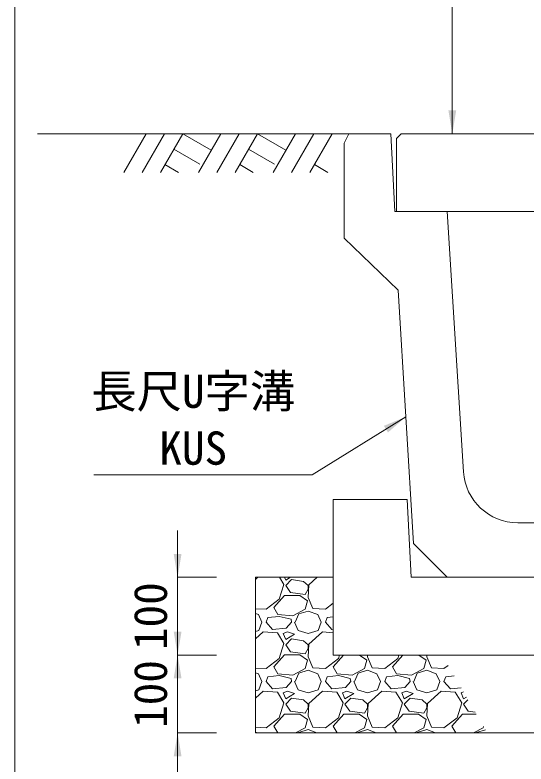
# Model space of a CAD drawing. Units: millimetres at full size, sheet at 1:40. Extents: x 206103 to 244503, y 883348 to 903496.
# Drawn here: x 215303 to 215960, y 887608 to 888571 of the extents above; entities that cross this region are included whole.
import ezdxf
from ezdxf.enums import TextEntityAlignment as Align

# ---------------------------------------------------------------- set-up
doc = ezdxf.new("R2010")
doc.units = ezdxf.units.MM
doc.header["$LTSCALE"] = 40
for name, color, linetype, lineweight in [('0_2', 7, 'Continuous', 20), ('図枠', 5, 'Continuous', 13), ('基礎ブロック', 2, 'Continuous', 13), ('基礎材', 7, 'Continuous', 15), ('寸法線', 7, 'Continuous', 13), ('引出線', 4, 'Continuous', 13), ('本体', 2, 'Continuous', 13), ('ﾊｯﾁﾝｸﾞ', 7, 'Continuous', 5)]:
    doc.layers.add(name, color=color, linetype=linetype, lineweight=lineweight)
doc.styles.add('ＭＳ ゴシック', font='')
doc.styles.get('ＭＳ ゴシック').set_extended_font_data('MS Gothic')

# ---------------------------------------------------------------- blocks, each defined once
blk = doc.blocks.new('filled_arrow')
at = {"color": 0, "linetype": 'Continuous', "lineweight": -2}
blk.add_solid([(7.5, 1.25), (0, 0), (7.5, -1.25)], dxfattribs=at)

msp = doc.modelspace()

# ---------------------------------------------------------------- linework, layer by layer
at = {"layer": '0_2'}
msp.add_line((215732.16, 888418.33), (215332.16, 888418.33), dxfattribs=at)
at = {"layer": '図枠'}
msp.add_line((215303.21, 903148.33), (215303.21, 883448.33), dxfattribs=at)
at = {"layer": '基礎ブロック'}
for p, q in [((215807.21, 887948.33), (215712.21, 887948.33)), ((215712.21, 887948.33), (215712.21, 887848.33)), ((215812.21, 887848.33), (215807.21, 887948.33)), ((215712.21, 887848.33), (215712.21, 887748.33)), ((216474.21, 887848.33), (215812.21, 887848.33)), ((215712.21, 887748.33), (216574.21, 887748.33))]:
    msp.add_line(p, q, dxfattribs=at)
at = {"layer": '基礎材'}
for p, q in [((215612.21, 887848.33), (215612.21, 887648.33)), ((215612.21, 887648.33), (216674.21, 887648.33))]:
    msp.add_line(p, q, dxfattribs=at)
at = {"layer": '基礎材', "lineweight": 13}
msp.add_line((215712.21, 887848.33), (215612.21, 887848.33), dxfattribs=at)
at = {"layer": '寸法線'}
for p, q in [((215865.21, 888418.33), (215865.21, 889118.33)), ((216321.16, 888418.33), (215865.21, 888418.33)), ((215512.21, 887688.33), (215512.21, 887908.33)), ((215562.21, 887848.33), (215512.21, 887848.33)), ((215512.21, 887588.33), (215512.21, 887808.33)), ((215562.21, 887748.33), (215512.21, 887748.33)), ((215562.21, 887748.33), (215512.21, 887748.33)), ((215562.21, 887648.33), (215512.21, 887648.33))]:
    msp.add_line(p, q, dxfattribs=at)
at = {"layer": '引出線'}
msp.add_lwpolyline([(215805.46, 888054.53), (215685.25, 887980.08), (215404.41, 887980.08)], dxfattribs=at)
at = {"layer": '本体'}
for p, q in [((215726.16, 888406.33), (215732.16, 888418.33)), ((215732.16, 888418.33), (215786.16, 888418.33)), ((215786.16, 888418.33), (215791.16, 888318.33)), ((215726.16, 888406.33), (215726.16, 888284.33)), ((215791.16, 888318.33), (215858.66, 888318.33)), ((215858.66, 888318.33), (215879.55, 887983.96)), ((215726.16, 888284.33), (215795.66, 888217.33)), ((215795.66, 888217.33), (215815.26, 887891.73)), ((215949.42, 887918.33), (216167.89, 887918.33)), ((215858.66, 887848.33), (215815.26, 887891.73)), ((215858.66, 887848.33), (216258.66, 887848.33))]:
    msp.add_line(p, q, dxfattribs=at)
at = {"layer": '本体', "lineweight": 20}
msp.add_lwpolyline([(215793.66, 888318.33), (216323.66, 888318.33), (216323.66, 888412.33), (216317.66, 888418.33), (215799.66, 888418.33), (215793.66, 888412.33)], close=True, dxfattribs=at)
at = {"layer": '本体'}
msp.add_arc((215949.42, 887988.33), 70, 183.57633, 270, dxfattribs=at)
at = {"layer": 'ﾊｯﾁﾝｸﾞ', "lineweight": 9}
for p, q in [((215471.6, 888418.33), (215442.95, 888368.71)), ((215495.22, 888418.33), (215466.57, 888368.71)), ((215518.84, 888418.33), (215490.19, 888368.71)), ((215518.84, 888418.33), (215555.41, 888397.22)), ((215567.6, 888418.33), (215538.95, 888368.71)), ((215591.22, 888418.33), (215562.57, 888368.71)), ((215614.84, 888418.33), (215586.19, 888368.71)), ((215614.84, 888418.33), (215651.41, 888397.22)), ((215663.59, 888418.33), (215634.95, 888368.71)), ((215687.22, 888418.33), (215658.57, 888368.71)), ((215710.84, 888418.33), (215682.19, 888368.71)), ((215507.42, 888398.55), (215540.83, 888379.26)), ((215603.42, 888398.55), (215636.83, 888379.26)), ((215496, 888378.76), (215513.41, 888368.71)), ((215591.99, 888378.76), (215609.41, 888368.71)), ((215688, 888378.76), (215705.41, 888368.71))]:
    msp.add_line(p, q, dxfattribs=at)
at = {"layer": 'ﾊｯﾁﾝｸﾞ'}
for p, q in [((215615.39, 887848.33), (215612.21, 887845.42)), ((215648.8, 887839.25), (215643.26, 887848.33)), ((215649.59, 887848.33), (215651.09, 887844.58)), ((215651.09, 887844.58), (215657.33, 887848.33)), ((215658.71, 887845.35), (215651.09, 887837.73)), ((215673.95, 887843.06), (215658.71, 887845.35)), ((215691.59, 887848.33), (215680.81, 887838.49)), ((215642.71, 887820.2), (215648.8, 887839.25)), ((215651.09, 887837.73), (215657.19, 887828.58)), ((215680.05, 887837.73), (215673.95, 887843.06)), ((215680.81, 887838.49), (215680.05, 887822.49)), ((215680.05, 887833.15), (215680.05, 887837.73)), ((215635.85, 887809.53), (215649.57, 887824.77)), ((215649.57, 887824.77), (215669.38, 887824.77)), ((215657.19, 887828.58), (215676.24, 887826.3)), ((215669.38, 887824.77), (215679.28, 887817.91)), ((215676.24, 887826.3), (215680.05, 887833.15)), ((215625.94, 887807.25), (215642.71, 887820.2)), ((215679.28, 887817.91), (215676.24, 887807.25)), ((215680.05, 887822.49), (215686.14, 887808.01)), ((215702.14, 887807.25), (215712.21, 887815.02)), ((215612.21, 887807.9), (215625.94, 887807.25)), ((215641.18, 887800.39), (215635.85, 887809.53)), ((215676.24, 887807.25), (215660.23, 887798.86)), ((215667.85, 887801.15), (215680.05, 887804.96)), ((215680.05, 887804.96), (215692.24, 887800.39)), ((215686.14, 887808.01), (215702.14, 887807.25)), ((215712.05, 887809.53), (215712.21, 887809.7)), ((215712.21, 887809.27), (215712.05, 887809.53)), ((215612.21, 887801.83), (215616.04, 887800.39)), ((215616.04, 887800.39), (215620.61, 887790.48)), ((215625.94, 887790.48), (215628.23, 887796.58)), ((215642.71, 887798.1), (215628.23, 887796.58)), ((215660.23, 887798.86), (215641.18, 887800.39)), ((215657.95, 887794.29), (215642.71, 887798.1)), ((215663.28, 887790.48), (215667.85, 887801.15)), ((215692.24, 887800.39), (215696.81, 887790.48)), ((215702.14, 887790.48), (215704.43, 887796.58)), ((215712.21, 887797.4), (215704.43, 887796.58)), ((215616.8, 887779.81), (215620.61, 887790.48)), ((215634.33, 887781.34), (215625.94, 887790.48)), ((215658.71, 887790.48), (215651.85, 887782.86)), ((215658.71, 887790.48), (215657.95, 887794.29)), ((215662.52, 887790.48), (215667.09, 887779.81)), ((215693, 887779.81), (215696.81, 887790.48)), ((215710.53, 887781.34), (215702.14, 887790.48)), ((215612.21, 887778.46), (215616.8, 887779.81)), ((215622.13, 887778.29), (215612.21, 887769.22)), ((215640.42, 887776.77), (215622.13, 887778.29)), ((215651.85, 887782.86), (215634.33, 887781.34)), ((215648.8, 887763.05), (215640.42, 887776.77)), ((215653.38, 887778.29), (215648.04, 887776)), ((215648.04, 887776), (215651.09, 887768.38)), ((215662.52, 887775.24), (215653.38, 887778.29)), ((215667.09, 887779.81), (215680.05, 887776)), ((215680.05, 887776), (215693, 887779.81)), ((215698.33, 887778.29), (215680.81, 887762.29)), ((215712.21, 887777.13), (215698.33, 887778.29)), ((215712.21, 887781.48), (215710.53, 887781.34)), ((215651.09, 887768.38), (215662.52, 887775.24)), ((215658.71, 887769.15), (215651.09, 887761.53)), ((215673.95, 887766.86), (215658.71, 887769.15)), ((215680.05, 887761.53), (215673.95, 887766.86)), ((215642.71, 887744), (215648.8, 887763.05)), ((215651.09, 887761.53), (215657.19, 887752.38)), ((215676.24, 887750.1), (215680.05, 887756.95)), ((215680.81, 887762.29), (215680.05, 887746.29)), ((215680.05, 887756.95), (215680.05, 887761.53)), ((215635.85, 887733.33), (215649.57, 887748.57)), ((215649.57, 887748.57), (215669.38, 887748.57)), ((215657.19, 887752.38), (215676.24, 887750.1)), ((215669.38, 887748.57), (215679.28, 887741.71)), ((215712.05, 887733.33), (215725.55, 887748.33)), ((215718.91, 887744), (215720.29, 887748.33)), ((215745.93, 887748.33), (215755.48, 887741.71)), ((215756.34, 887748.33), (215756.25, 887746.29)), ((215788.25, 887733.33), (215801.75, 887748.33)), ((215795.11, 887744), (215796.49, 887748.33)), ((215822.13, 887748.33), (215831.68, 887741.71)), ((215832.54, 887748.33), (215832.45, 887746.29)), ((215625.94, 887731.05), (215642.71, 887744)), ((215679.28, 887741.71), (215676.24, 887731.05)), ((215680.05, 887746.29), (215686.14, 887731.81)), ((215702.14, 887731.05), (215718.91, 887744)), ((215755.48, 887741.71), (215752.44, 887731.05)), ((215756.25, 887746.29), (215762.34, 887731.81)), ((215778.34, 887731.05), (215795.11, 887744)), ((215831.68, 887741.71), (215828.64, 887731.05)), ((215832.45, 887746.29), (215838.54, 887731.81)), ((215612.21, 887731.7), (215625.94, 887731.05)), ((215641.18, 887724.19), (215635.85, 887733.33)), ((215676.24, 887731.05), (215660.23, 887722.66)), ((215667.85, 887724.95), (215680.05, 887728.76)), ((215680.05, 887728.76), (215692.24, 887724.19)), ((215686.14, 887731.81), (215702.14, 887731.05)), ((215717.38, 887724.19), (215712.05, 887733.33)), ((215752.44, 887731.05), (215736.43, 887722.66)), ((215744.05, 887724.95), (215756.25, 887728.76)), ((215756.25, 887728.76), (215768.44, 887724.19)), ((215762.34, 887731.81), (215778.34, 887731.05)), ((215793.58, 887724.19), (215788.25, 887733.33)), ((215828.64, 887731.05), (215812.63, 887722.66)), ((215820.25, 887724.95), (215832.45, 887728.76)), ((215832.45, 887728.76), (215844.64, 887724.19)), ((215838.54, 887731.81), (215854.54, 887731.05)), ((215854.54, 887731.05), (215859.84, 887735.14)), ((215612.21, 887725.63), (215616.04, 887724.19)), ((215616.04, 887724.19), (215620.61, 887714.28)), ((215625.94, 887714.28), (215628.23, 887720.38)), ((215642.71, 887721.9), (215628.23, 887720.38)), ((215660.23, 887722.66), (215641.18, 887724.19)), ((215657.95, 887718.09), (215642.71, 887721.9)), ((215658.71, 887714.28), (215657.95, 887718.09)), ((215663.28, 887714.28), (215667.85, 887724.95)), ((215692.24, 887724.19), (215696.81, 887714.28)), ((215702.14, 887714.28), (215704.43, 887720.38)), ((215718.91, 887721.9), (215704.43, 887720.38)), ((215736.43, 887722.66), (215717.38, 887724.19)), ((215734.15, 887718.09), (215718.91, 887721.9)), ((215734.91, 887714.28), (215734.15, 887718.09)), ((215739.48, 887714.28), (215744.05, 887724.95)), ((215768.44, 887724.19), (215773.01, 887714.28)), ((215778.34, 887714.28), (215780.63, 887720.38)), ((215795.11, 887721.9), (215780.63, 887720.38)), ((215812.63, 887722.66), (215793.58, 887724.19)), ((215810.35, 887718.09), (215795.11, 887721.9)), ((215811.11, 887714.28), (215810.35, 887718.09)), ((215815.68, 887714.28), (215820.25, 887724.95)), ((215844.64, 887724.19), (215849.21, 887714.28)), ((215854.54, 887714.28), (215856.83, 887720.38)), ((215867.7, 887721.52), (215856.83, 887720.38)), ((215616.8, 887703.61), (215620.61, 887714.28)), ((215634.33, 887705.14), (215625.94, 887714.28)), ((215658.71, 887714.28), (215651.85, 887706.66)), ((215662.52, 887714.28), (215667.09, 887703.61)), ((215693, 887703.61), (215696.81, 887714.28)), ((215710.53, 887705.14), (215702.14, 887714.28)), ((215734.91, 887714.28), (215728.05, 887706.66)), ((215738.72, 887714.28), (215743.29, 887703.61)), ((215769.2, 887703.61), (215773.01, 887714.28)), ((215786.73, 887705.14), (215778.34, 887714.28)), ((215811.11, 887714.28), (215804.25, 887706.66)), ((215814.92, 887714.28), (215819.49, 887703.61)), ((215845.4, 887703.61), (215849.21, 887714.28)), ((215862.93, 887705.14), (215854.54, 887714.28)), ((215612.21, 887702.26), (215616.8, 887703.61)), ((215622.13, 887702.09), (215612.21, 887693.02)), ((215640.42, 887700.57), (215622.13, 887702.09)), ((215651.85, 887706.66), (215634.33, 887705.14)), ((215648.8, 887686.85), (215640.42, 887700.57)), ((215653.38, 887702.09), (215648.04, 887699.8)), ((215648.04, 887699.8), (215651.09, 887692.18)), ((215651.09, 887692.18), (215662.52, 887699.04)), ((215662.52, 887699.04), (215653.38, 887702.09)), ((215667.09, 887703.61), (215680.05, 887699.8)), ((215680.05, 887699.8), (215693, 887703.61)), ((215698.33, 887702.09), (215680.81, 887686.09)), ((215716.62, 887700.57), (215698.33, 887702.09)), ((215728.05, 887706.66), (215710.53, 887705.14)), ((215725, 887686.85), (215716.62, 887700.57)), ((215729.58, 887702.09), (215724.24, 887699.8)), ((215724.24, 887699.8), (215727.29, 887692.18)), ((215727.29, 887692.18), (215738.72, 887699.04)), ((215738.72, 887699.04), (215729.58, 887702.09)), ((215743.29, 887703.61), (215756.25, 887699.8)), ((215756.25, 887699.8), (215769.2, 887703.61)), ((215774.53, 887702.09), (215757.01, 887686.09)), ((215792.82, 887700.57), (215774.53, 887702.09)), ((215804.25, 887706.66), (215786.73, 887705.14)), ((215801.2, 887686.85), (215792.82, 887700.57)), ((215805.78, 887702.09), (215800.44, 887699.8)), ((215800.44, 887699.8), (215803.49, 887692.18)), ((215803.49, 887692.18), (215814.92, 887699.04)), ((215814.92, 887699.04), (215805.78, 887702.09)), ((215819.49, 887703.61), (215832.45, 887699.8)), ((215832.45, 887699.8), (215845.4, 887703.61)), ((215850.73, 887702.09), (215833.21, 887686.09)), ((215869.02, 887700.57), (215850.73, 887702.09)), ((215876.48, 887706.32), (215862.93, 887705.14)), ((215877.4, 887686.85), (215869.02, 887700.57)), ((215879.52, 887701.04), (215876.64, 887699.8)), ((215876.64, 887699.8), (215879.69, 887692.18)), ((215658.71, 887692.95), (215651.09, 887685.33)), ((215673.95, 887690.66), (215658.71, 887692.95)), ((215680.05, 887685.33), (215673.95, 887690.66)), ((215734.91, 887692.95), (215727.29, 887685.33)), ((215750.15, 887690.66), (215734.91, 887692.95)), ((215756.25, 887685.33), (215750.15, 887690.66)), ((215811.11, 887692.95), (215803.49, 887685.33)), ((215826.35, 887690.66), (215811.11, 887692.95)), ((215832.45, 887685.33), (215826.35, 887690.66)), ((215879.69, 887692.18), (215883.36, 887694.39)), ((215885.34, 887690.97), (215879.69, 887685.33)), ((215642.71, 887667.8), (215648.8, 887686.85)), ((215651.09, 887685.33), (215657.19, 887676.18)), ((215676.24, 887673.9), (215680.05, 887680.75)), ((215680.81, 887686.09), (215680.05, 887670.09)), ((215680.05, 887680.75), (215680.05, 887685.33)), ((215718.91, 887667.8), (215725, 887686.85)), ((215727.29, 887685.33), (215733.39, 887676.18)), ((215752.44, 887673.9), (215756.25, 887680.75)), ((215757.01, 887686.09), (215756.25, 887670.09)), ((215756.25, 887680.75), (215756.25, 887685.33)), ((215795.11, 887667.8), (215801.2, 887686.85)), ((215803.49, 887685.33), (215809.59, 887676.18)), ((215828.64, 887673.9), (215832.45, 887680.75)), ((215833.21, 887686.09), (215832.45, 887670.09)), ((215832.45, 887680.75), (215832.45, 887685.33)), ((215871.31, 887667.8), (215877.4, 887686.85)), ((215879.69, 887685.33), (215885.79, 887676.18)), ((215635.85, 887657.13), (215649.57, 887672.37)), ((215649.57, 887672.37), (215669.38, 887672.37)), ((215657.19, 887676.18), (215676.24, 887673.9)), ((215669.38, 887672.37), (215679.28, 887665.51)), ((215680.05, 887670.09), (215686.14, 887655.61)), ((215712.05, 887657.13), (215725.77, 887672.37)), ((215725.77, 887672.37), (215745.58, 887672.37)), ((215733.39, 887676.18), (215752.44, 887673.9)), ((215745.58, 887672.37), (215755.48, 887665.51)), ((215756.25, 887670.09), (215762.34, 887655.61)), ((215788.25, 887657.13), (215801.97, 887672.37)), ((215801.97, 887672.37), (215821.78, 887672.37)), ((215809.59, 887676.18), (215828.64, 887673.9)), ((215821.78, 887672.37), (215831.68, 887665.51)), ((215832.45, 887670.09), (215838.54, 887655.61)), ((215864.45, 887657.13), (215878.17, 887672.37)), ((215878.17, 887672.37), (215896.08, 887672.37)), ((215885.79, 887676.18), (215894.48, 887675.14)), ((215625.94, 887654.85), (215642.71, 887667.8)), ((215679.28, 887665.51), (215676.24, 887654.85)), ((215702.14, 887654.85), (215718.91, 887667.8)), ((215755.48, 887665.51), (215752.44, 887654.85)), ((215778.34, 887654.85), (215795.11, 887667.8)), ((215831.68, 887665.51), (215828.64, 887654.85)), ((215854.54, 887654.85), (215871.31, 887667.8)), ((215612.21, 887655.5), (215625.94, 887654.85)), ((215640.99, 887648.33), (215635.85, 887657.13)), ((215676.24, 887654.85), (215663.8, 887648.33)), ((215667.85, 887648.75), (215680.05, 887652.56)), ((215680.05, 887652.56), (215691.33, 887648.33)), ((215686.14, 887655.61), (215702.14, 887654.85)), ((215717.19, 887648.33), (215712.05, 887657.13)), ((215752.44, 887654.85), (215740, 887648.33)), ((215744.05, 887648.75), (215756.25, 887652.56)), ((215756.25, 887652.56), (215767.53, 887648.33)), ((215762.34, 887655.61), (215778.34, 887654.85)), ((215793.39, 887648.33), (215788.25, 887657.13)), ((215828.64, 887654.85), (215816.2, 887648.33)), ((215820.25, 887648.75), (215832.45, 887652.56)), ((215832.45, 887652.56), (215843.73, 887648.33)), ((215838.54, 887655.61), (215854.54, 887654.85)), ((215869.59, 887648.33), (215864.45, 887657.13)), ((215904.84, 887654.85), (215892.4, 887648.33)), ((215896.45, 887648.75), (215907.69, 887652.26)), ((215905.29, 887656.42), (215904.84, 887654.85)), ((215612.21, 887649.43), (215615.13, 887648.33)), ((215667.68, 887648.33), (215667.85, 887648.75)), ((215743.88, 887648.33), (215744.05, 887648.75)), ((215820.08, 887648.33), (215820.25, 887648.75)), ((215896.28, 887648.33), (215896.45, 887648.75))]:
    msp.add_line(p, q, dxfattribs=at)

# ---------------------------------------------------------------- block references
at = {"layer": '寸法線', "xscale": 4, "yscale": 4}
for p, rotation in [((215865.21, 888418.33), 90), ((215512.21, 887848.33), 90), ((215512.21, 887748.33), 90), ((215512.21, 887748.33), 270), ((215512.21, 887648.33), 270)]:
    msp.add_blockref('filled_arrow', p, dxfattribs=dict(at, rotation=rotation))
at = {"layer": '引出線', "xscale": 4, "yscale": 4, "rotation": 211.8}
msp.add_blockref('filled_arrow', (215805.46, 888054.53), dxfattribs=at)

# ---------------------------------------------------------------- texts
at = {"layer": '寸法線', "style": 'ＭＳ ゴシック'}
for p in [(215477.21, 887798.33), (215477.21, 887698.33)]:
    msp.add_text('100', height=42.72, rotation=90, dxfattribs=at).set_placement(p, align=Align.MIDDLE_CENTER)
at = {"layer": '引出線', "style": 'ＭＳ ゴシック'}
for s, p in [('長尺U字溝', (215401.21, 888053.32)), ('KUS', (215488.62, 887980.19))]:
    msp.add_text(s, height=42.72, dxfattribs=at).set_placement(p, align=Align.BOTTOM_LEFT)

doc.saveas('drawing.dxf')
